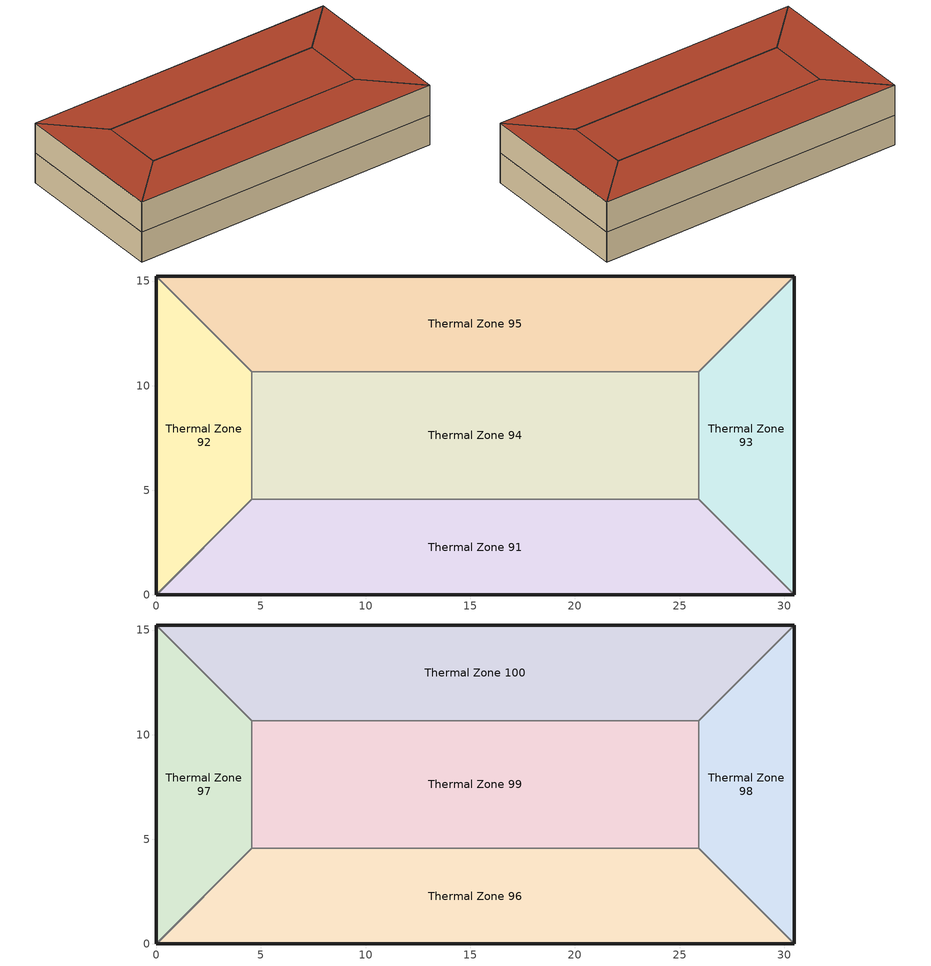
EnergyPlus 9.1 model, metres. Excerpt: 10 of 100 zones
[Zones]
Thermal Zone 91
 floor to Thermal Zone 86 (Interior Floor): 25.91,4.57 30.48,0 0,0 4.57,4.57 z54.86
 wall outside (ASHRAE 90.1-2010 ExtWall Mass ClimateZone 5): 0,0 30.48,0 z54.86:57.91
 wall to Thermal Zone 92 (Interior Wall): 4.57,4.57 0,0 z54.86:57.91
 wall to Thermal Zone 94 (Interior Wall): 25.91,4.57 4.57,4.57 z54.86:57.91
 wall to Thermal Zone 93 (Interior Wall): 30.48,0 25.91,4.57 z54.86:57.91
Thermal Zone 92
 floor to Thermal Zone 87 (Interior Floor): 0,15.24 4.57,10.67 4.57,4.57 0,0 z54.86
 wall outside (ASHRAE 90.1-2010 ExtWall Mass ClimateZone 5): 0,15.24 0,0 z54.86:57.91
 wall to Thermal Zone 94 (Interior Wall): 4.57,4.57 4.57,10.67 z54.86:57.91
 wall to Thermal Zone 95 (Interior Wall): 4.57,10.67 0,15.24 z54.86:57.91
Thermal Zone 93
 floor to Thermal Zone 88 (Interior Floor): 30.48,15.24 30.48,0 25.91,4.57 25.91,10.67 z54.86
 wall outside (ASHRAE 90.1-2010 ExtWall Mass ClimateZone 5): 30.48,0 30.48,15.24 z54.86:57.91
 wall to Thermal Zone 94 (Interior Wall): 25.91,10.67 25.91,4.57 z54.86:57.91
 wall to Thermal Zone 95 (Interior Wall): 30.48,15.24 25.91,10.67 z54.86:57.91
Thermal Zone 94
 floor to Thermal Zone 89 (Interior Floor): 25.91,10.67 25.91,4.57 4.57,4.57 4.57,10.67 z54.86
 wall to Thermal Zone 95 (Interior Wall): 25.91,10.67 4.57,10.67 z54.86:57.91
Thermal Zone 95
 floor to Thermal Zone 90 (Interior Floor): 30.48,15.24 25.91,10.67 4.57,10.67 0,15.24 z54.86
 wall outside (ASHRAE 90.1-2010 ExtWall Mass ClimateZone 5): 30.48,15.24 0,15.24 z54.86:57.91
Thermal Zone 100
 floor to Thermal Zone 95 (Interior Floor): 30.48,15.24 25.91,10.67 4.57,10.67 0,15.24 z57.91
 wall outside (ASHRAE 90.1-2010 ExtWall Mass ClimateZone 5): 30.48,15.24 0,15.24 z57.91:60.96
 wall to Thermal Zone 98 (Interior Wall): 25.91,10.67 30.48,15.24 z57.91:60.96
 wall to Thermal Zone 99 (Interior Wall): 4.57,10.67 25.91,10.67 z57.91:60.96
 wall to Thermal Zone 97 (Interior Wall): 0,15.24 4.57,10.67 z57.91:60.96
 roof outside (ASHRAE 90.1-2010 ExtRoof IEAD ClimateZone 2-8): 25.91,10.67 30.48,15.24 0,15.24 4.57,10.67 z60.96
Thermal Zone 96
 floor to Thermal Zone 91 (Interior Floor): 25.91,4.57 30.48,0 0,0 4.57,4.57 z57.91
 wall outside (ASHRAE 90.1-2010 ExtWall Mass ClimateZone 5): 0,0 30.48,0 z57.91:60.96
 wall to Thermal Zone 97 (Interior Wall): 4.57,4.57 0,0 z57.91:60.96
 wall to Thermal Zone 99 (Interior Wall): 25.91,4.57 4.57,4.57 z57.91:60.96
 wall to Thermal Zone 98 (Interior Wall): 30.48,0 25.91,4.57 z57.91:60.96
 roof outside (ASHRAE 90.1-2010 ExtRoof IEAD ClimateZone 2-8): 30.48,0 25.91,4.57 4.57,4.57 0,0 z60.96
Thermal Zone 97
 floor to Thermal Zone 92 (Interior Floor): 0,15.24 4.57,10.67 4.57,4.57 0,0 z57.91
 wall outside (ASHRAE 90.1-2010 ExtWall Mass ClimateZone 5): 0,15.24 0,0 z57.91:60.96
 wall to Thermal Zone 99 (Interior Wall): 4.57,4.57 4.57,10.67 z57.91:60.96
 roof outside (ASHRAE 90.1-2010 ExtRoof IEAD ClimateZone 2-8): 0,0 4.57,4.57 4.57,10.67 0,15.24 z60.96
Thermal Zone 98
 floor to Thermal Zone 93 (Interior Floor): 30.48,15.24 30.48,0 25.91,4.57 25.91,10.67 z57.91
 wall outside (ASHRAE 90.1-2010 ExtWall Mass ClimateZone 5): 30.48,0 30.48,15.24 z57.91:60.96
 wall to Thermal Zone 99 (Interior Wall): 25.91,10.67 25.91,4.57 z57.91:60.96
 roof outside (ASHRAE 90.1-2010 ExtRoof IEAD ClimateZone 2-8): 30.48,0 30.48,15.24 25.91,10.67 25.91,4.57 z60.96
Thermal Zone 99
 floor to Thermal Zone 94 (Interior Floor): 25.91,10.67 25.91,4.57 4.57,4.57 4.57,10.67 z57.91
 roof outside (ASHRAE 90.1-2010 ExtRoof IEAD ClimateZone 2-8): 25.91,4.57 25.91,10.67 4.57,10.67 4.57,4.57 z60.96
[Building]
Building 1
[Site:Location]
Chicago Ohare Intl Ap: Latitude {deg}=41.98; Longitude {deg}=-87.92; Time Zone {hr}=-6; Elevation {m}=201
[Material] Thermal Absorptance=0.9
Name | Roughness | Thickness {m} | Conductivity {W/m-K} | Density {kg/m3} | Specific Heat {J/kg-K} | Solar Absorptance | Visible Absorptance
1/2IN Gypsum | Smooth | 0.0127 | 0.16 | 784.9 | 830 | 0.4 | 0.4
1IN Stucco | Smooth | 0.0253 | 0.6918 | 1858 | 837 | 0.92 | 0.92
8IN CONCRETE HW RefBldg | Rough | 0.2032 | 1.311 | 2240 | 836.8 | 0.7 | 0.7
F16 Acoustic tile | MediumSmooth | 0.0191 | 0.06 | 368 | 590 | 0.3 | 0.3
G01a 19mm gypsum board | MediumSmooth | 0.019 | 0.16 | 800 | 1090 | 0.4 | 0.4
IEAD Roof Insulation R-19.72 IP | MediumRough | 0.170137 | 0.049 | 265 | 836.8 | 0.7 | 0.7
M11 100mm lightweight concrete | MediumRough | 0.1016 | 0.53 | 1280 | 840 | 0.5 | 0.5
Mass Wall Insulation R-8.72 IP | MediumRough | 0.075271 | 0.049 | 265 | 836.8 | 0.7 | 0.7
Metal Decking | MediumSmooth | 0.0015 | 45.006 | 7680 | 418.4 | 0.6 | 0.6
Roof Membrane | VeryRough | 0.0095 | 0.16 | 1121.29 | 1460 | 0.7 | 0.7
[Material:AirGap]
Name | Thermal Resistance {m2-K/W}
F04 Wall air space resistance | 0.15
F05 Ceiling air space resistance | 0.18
[Construction]
ASHRAE 90.1-2010 ExtRoof IEAD ClimateZone 2-8: Roof Membrane, IEAD Roof Insulation R-19.72 IP, Metal Decking
ASHRAE 90.1-2010 ExtWall Mass ClimateZone 5: 1IN Stucco, 8IN CONCRETE HW RefBldg, Mass Wall Insulation R-8.72 IP, 1/2IN Gypsum
Interior Floor: F16 Acoustic tile, F05 Ceiling air space resistance, M11 100mm lightweight concrete
Interior Wall: G01a 19mm gypsum board, F04 Wall air space resistance, G01a 19mm gypsum board
[Zone]
Thermal Zone 100; Thermal Zone 91; Thermal Zone 92; Thermal Zone 93; Thermal Zone 94; Thermal Zone 95; Thermal Zone 96; Thermal Zone 97; Thermal Zone 98; Thermal Zone 99
